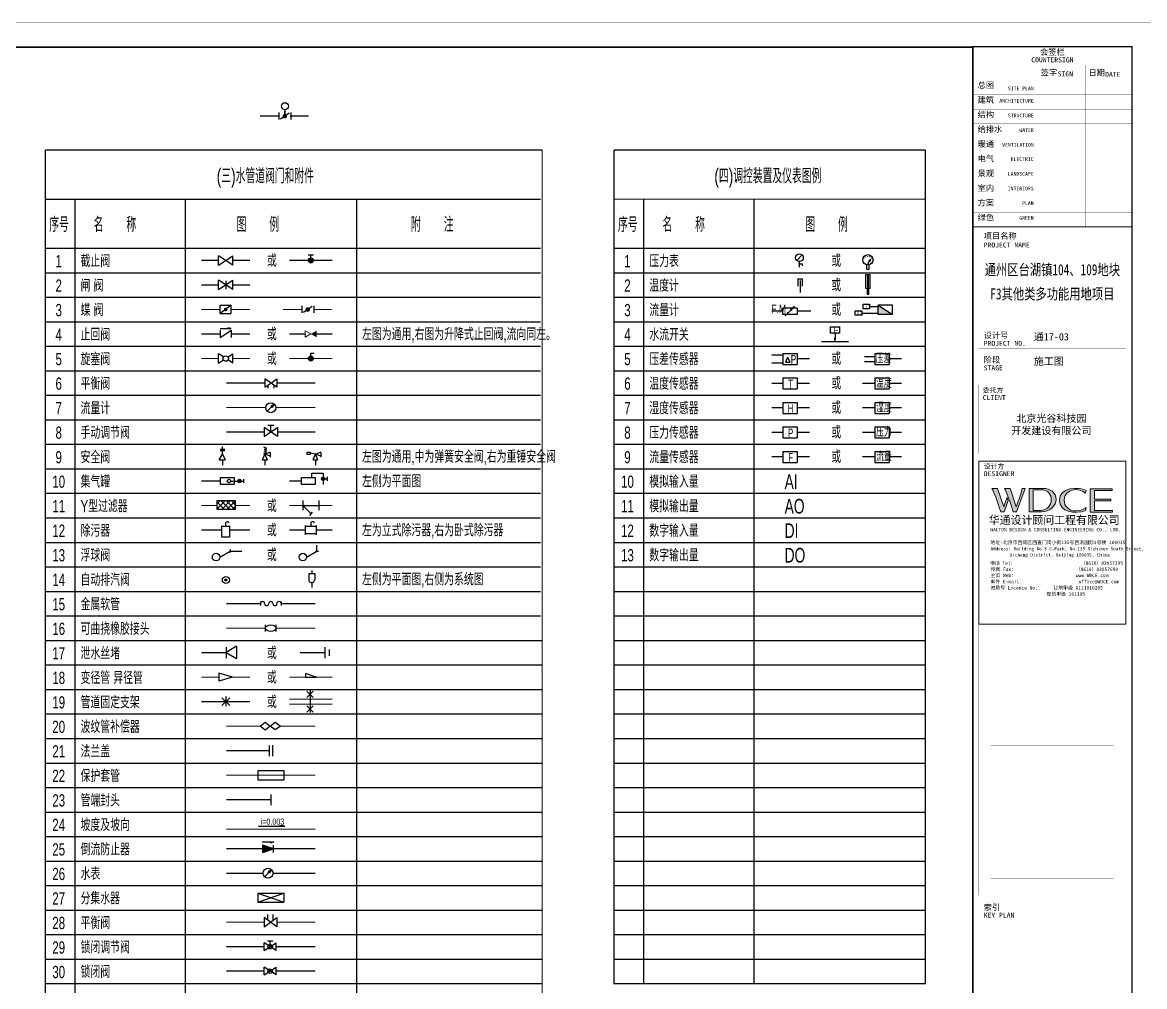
# Model space of a CAD drawing. Extents: x -253824 to 107923, y -224968 to 180578.
# Drawn here: x -125953 to -80180, y 141253 to 180578 of the extents above; entities that cross this region are included whole.
import ezdxf
from ezdxf.enums import TextEntityAlignment as Align

# ---------------------------------------------------------------- set-up
doc = ezdxf.new("R2010")
doc.units = 0
doc.header["$LTSCALE"] = 1000
doc.header["$MEASUREMENT"] = 0
doc.linetypes.add('虚线A', pattern=[1, 0.85, -0.15])
doc.layers.get('0').update_dxf_attribs({"linetype": 'CONTINUOUS'})
doc.layers.get('Defpoints').update_dxf_attribs({"linetype": 'CONTINUOUS'})
for name, color, linetype, lineweight in [('6', 7, 'CONTINUOUS', 15), ('HDWG', 7, 'CONTINUOUS', 15), ('HZ', 7, 'CONTINUOUS', 18)]:
    doc.layers.add(name, color=color, linetype=linetype, lineweight=lineweight)
for name, color, linetype in [('AC_SB', 4, 'CONTINUOUS'), ('ACS_COM', 7, 'CONTINUOUS'), ('ACS_COM_BZ', 3, 'CONTINUOUS'), ('ACS_KT_FM', 3, 'CONTINUOUS'), ('ACS_KT_FM_E', 3, 'CONTINUOUS'), ('ACS_阀门', 2, 'CONTINUOUS'), ('HEAT', 3, 'CONTINUOUS'), ('阀门', 2, 'CONTINUOUS')]:
    doc.layers.add(name, color=color, linetype=linetype)
doc.styles.get("Standard").update_dxf_attribs({"font": 'ros.shx', "width": 0.75, "bigfont": 'jd.shx'})
doc.styles.add('图签信息$0$hwxh', font='STXIHEI.TTF')
doc.styles.add('图签信息$0$华文细黑', font='STXIHEI.TTF', dxfattribs={"height": 10})

# ---------------------------------------------------------------- blocks, each defined once
blk = doc.blocks.new('图框-A1')
for points, const_width in [([(0, 0), (841, 0), (841, 594), (0, 594)], 0.05), ([(766, 584), (25, 584), (25, 10), (766, 10)], 0.5)]:
    blk.add_lwpolyline(points, close=True, dxfattribs=dict(const_width=const_width))
at = {"const_width": 0.05}
blk.add_lwpolyline([(420.5, 594), (420.5, 592)], dxfattribs=at)
blk = doc.blocks.new('图签信息$0$WDCE Copyright200X')
at = {"const_width": 0.016}
blk.add_lwpolyline([(-10.6, 1.26, 1), (-11.4, 1.26, 1)], format="xyb", close=True, dxfattribs=at)
at = {"style": '图签信息$0$华文细黑'}
for s, p in [('WDCE ', (-11.46, 0.5)), ('     Copyright ', (-3.51, 0.5))]:
    blk.add_text(s, height=1, dxfattribs=at).set_placement(p, align=Align.BOTTOM_RIGHT)
blk.add_text('c', height=0.6, dxfattribs=at).set_placement((-11.04, 1.35), align=Align.MIDDLE_CENTER)
blk.add_attdef('200X', text='', height=1, dxfattribs=at).set_placement((-0.45, 0.5), align=Align.BOTTOM_RIGHT)
blk = doc.blocks.new('图签信息$0$logo2')
h = blk.add_hatch(color=7)
h.paths.add_polyline_path([(19.02, -7.36), (15.84, -7.36), (15.84, -3.97), (18.97, -3.97), (18.97, -4.24), (16.46, -4.24), (16.46, -5.45), (18.81, -5.45), (18.81, -5.69), (16.47, -5.69), (16.47, -7.12), (19.02, -7.12)])
edge = h.paths.add_edge_path()
edge.add_spline(control_points=[(15.26, -4.21), (15.26, -4.21), (15.13, -4.65), (15.13, -4.65), (15.13, -4.65), (14.62, -4.1), (13.73, -4.1), (13.04, -4.1), (12.07, -4.54), (12.08, -5.62), (12.08, -6.49), (12.77, -7.16), (13.73, -7.17), (14.66, -7.17), (15.23, -6.68), (15.23, -6.68), (15.23, -6.68), (15.16, -7.11), (15.16, -7.11), (13.63, -7.7), (11.42, -7.29), (11.41, -5.64), (11.4, -3.72), (14.16, -3.66), (15.26, -4.21)], knot_values=[0, 0, 0, 0, 1, 1, 1, 2, 2, 2, 3, 3, 3, 4, 4, 4, 5, 5, 5, 6, 6, 6, 7, 7, 7, 8, 8, 8, 8], degree=3, periodic=0)
edge = h.paths.add_edge_path(flags=16)
edge.add_spline(control_points=[(10.23, -5.57), (10.23, -5.16), (10.12, -4.83), (9.9, -4.58), (9.63, -4.27), (9.23, -4.12), (8.69, -4.12), (8.69, -4.12), (7.64, -4.12), (7.64, -4.12), (7.64, -4.12), (7.64, -7.1), (7.64, -7.1), (7.64, -7.1), (8.66, -7.1), (8.66, -7.1), (9.13, -7.1), (9.52, -6.93), (9.82, -6.6), (10.09, -6.31), (10.23, -5.96), (10.23, -5.57)], knot_values=[0, 0, 0, 0, 1, 1, 1, 2, 2, 2, 3, 3, 3, 4, 4, 4, 5, 5, 5, 6, 6, 6, 7, 7, 7, 7], degree=3, periodic=0)
edge = h.paths.add_edge_path()
edge.add_spline(control_points=[(10.92, -5.51), (10.92, -5.96), (10.72, -6.37), (10.34, -6.72), (9.92, -7.1), (9.41, -7.29), (8.82, -7.29), (8.82, -7.29), (7.03, -7.29), (7.03, -7.29), (7.03, -7.29), (7.03, -3.92), (7.03, -3.92), (7.03, -3.92), (9.1, -3.92), (9.1, -3.92), (9.59, -3.92), (10.01, -4.06), (10.36, -4.34), (10.73, -4.64), (10.92, -5.03), (10.92, -5.51)], knot_values=[0, 0, 0, 0, 1, 1, 1, 2, 2, 2, 3, 3, 3, 4, 4, 4, 5, 5, 5, 6, 6, 6, 7, 7, 7, 7], degree=3, periodic=0)
at = {"lineweight": 0}
blk.add_lwpolyline([(19.02, -7.36), (15.84, -7.36), (15.84, -3.97), (18.97, -3.97), (18.97, -4.24), (16.46, -4.24), (16.46, -5.45), (18.81, -5.45), (18.81, -5.69), (16.47, -5.69), (16.47, -7.12), (19.02, -7.12), (19.02, -7.36)], dxfattribs=at)
for points, knots in [([(10.92, -5.51), (10.92, -5.96), (10.72, -6.37), (10.34, -6.72), (9.92, -7.1), (9.41, -7.29), (8.82, -7.29), (8.82, -7.29), (7.03, -7.29), (7.03, -7.29), (7.03, -7.29), (7.03, -3.92), (7.03, -3.92), (7.03, -3.92), (9.1, -3.92), (9.1, -3.92), (9.59, -3.92), (10.01, -4.06), (10.36, -4.34), (10.73, -4.64), (10.92, -5.03), (10.92, -5.51)], [0, 0, 0, 0, 1, 1, 1, 2, 2, 2, 3, 3, 3, 4, 4, 4, 5, 5, 5, 6, 6, 6, 7, 7, 7, 7]), ([(10.23, -5.57), (10.23, -5.16), (10.12, -4.83), (9.9, -4.58), (9.63, -4.27), (9.23, -4.12), (8.69, -4.12), (8.69, -4.12), (7.64, -4.12), (7.64, -4.12), (7.64, -4.12), (7.64, -7.1), (7.64, -7.1), (7.64, -7.1), (8.66, -7.1), (8.66, -7.1), (9.13, -7.1), (9.52, -6.93), (9.82, -6.6), (10.09, -6.31), (10.23, -5.96), (10.23, -5.57)], [0, 0, 0, 0, 1, 1, 1, 2, 2, 2, 3, 3, 3, 4, 4, 4, 5, 5, 5, 6, 6, 6, 7, 7, 7, 7]), ([(15.26, -4.21), (15.26, -4.21), (15.13, -4.65), (15.13, -4.65), (15.13, -4.65), (14.62, -4.1), (13.73, -4.1), (13.04, -4.1), (12.07, -4.54), (12.08, -5.62), (12.08, -6.49), (12.77, -7.16), (13.73, -7.17), (14.66, -7.17), (15.23, -6.68), (15.23, -6.68), (15.23, -6.68), (15.16, -7.11), (15.16, -7.11), (13.63, -7.7), (11.42, -7.29), (11.41, -5.64), (11.4, -3.72), (14.16, -3.66), (15.26, -4.21)], [0, 0, 0, 0, 1, 1, 1, 2, 2, 2, 3, 3, 3, 4, 4, 4, 5, 5, 5, 6, 6, 6, 7, 7, 7, 8, 8, 8, 8])]:
    blk.add_open_spline(points, degree=3, knots=knots, dxfattribs=at)
blk = doc.blocks.new('图签信息$0$logo1')
h = blk.add_hatch(color=8)
edge = h.paths.add_edge_path()
edge.add_spline(control_points=[(3.86, -5.21), (3.63, -5.88), (3.39, -6.56), (3.39, -6.56), (3.39, -6.56), (2.5, -3.91), (2.5, -3.91), (2.5, -3.91), (1.8, -3.91), (1.69, -3.91), (2.02, -4.39), (2.95, -7.27), (2.95, -7.27), (2.95, -7.27), (3.44, -7.27), (3.44, -7.27), (3.44, -7.27), (4.03, -5.66), (4.03, -5.66), (4.03, -5.66), (3.86, -5.21), (3.86, -5.21)], knot_values=[0, 0, 0, 0, 1, 1, 1, 2, 2, 2, 3, 3, 3, 4, 4, 4, 5, 5, 5, 6, 6, 6, 7, 7, 7, 7], degree=3, periodic=0)
h = blk.add_hatch(color=7)
edge = h.paths.add_edge_path()
edge.add_spline(control_points=[(6.04, -3.91), (6.09, -4.1), (5.2, -6.56), (5.2, -6.56), (5.2, -6.56), (4.3, -3.91), (4.3, -3.91), (4.3, -3.91), (3.6, -3.91), (3.49, -3.91), (3.82, -4.39), (4.75, -7.27), (4.75, -7.27), (4.75, -7.27), (5.24, -7.27), (5.24, -7.27), (5.24, -7.27), (6.33, -4.3), (6.33, -4.3), (6.33, -4.3), (6.48, -3.91), (6.48, -3.91), (6.48, -3.91), (6.21, -3.91), (6.04, -3.91)], knot_values=[0, 0, 0, 0, 1, 1, 1, 2, 2, 2, 3, 3, 3, 4, 4, 4, 5, 5, 5, 6, 6, 6, 7, 7, 7, 8, 8, 8, 8], degree=3, periodic=0)
at = {"color": 8, "lineweight": 0}
blk.add_open_spline([(3.86, -5.21), (3.63, -5.88), (3.39, -6.56), (3.39, -6.56), (3.39, -6.56), (2.5, -3.91), (2.5, -3.91), (2.5, -3.91), (1.8, -3.91), (1.69, -3.91), (2.02, -4.39), (2.95, -7.27), (2.95, -7.27), (2.95, -7.27), (3.44, -7.27), (3.44, -7.27), (3.44, -7.27), (4.03, -5.66), (4.03, -5.66), (4.03, -5.66), (3.86, -5.21), (3.86, -5.21)], degree=3, knots=[0, 0, 0, 0, 1, 1, 1, 2, 2, 2, 3, 3, 3, 4, 4, 4, 5, 5, 5, 6, 6, 6, 7, 7, 7, 7], dxfattribs=at)
at = {"lineweight": 0}
blk.add_open_spline([(6.04, -3.91), (6.09, -4.1), (5.2, -6.56), (5.2, -6.56), (5.2, -6.56), (4.3, -3.91), (4.3, -3.91), (4.3, -3.91), (3.6, -3.91), (3.49, -3.91), (3.82, -4.39), (4.75, -7.27), (4.75, -7.27), (4.75, -7.27), (5.24, -7.27), (5.24, -7.27), (5.24, -7.27), (6.33, -4.3), (6.33, -4.3), (6.33, -4.3), (6.48, -3.91), (6.48, -3.91), (6.48, -3.91), (6.21, -3.91), (6.04, -3.91)], degree=3, knots=[0, 0, 0, 0, 1, 1, 1, 2, 2, 2, 3, 3, 3, 4, 4, 4, 5, 5, 5, 6, 6, 6, 7, 7, 7, 8, 8, 8, 8], dxfattribs=at)
blk.add_blockref('图签信息$0$logo2', (0, 0))
blk = doc.blocks.new('图签信息$0$时间-logo')
at = {"layer": 'Defpoints', "lineweight": 0}
blk.add_lwpolyline([(0, -23.46), (-21.17, -23.46), (-21.17, 0), (0, 0), (0, -23.46)], dxfattribs=at)
blk.add_blockref('图签信息$0$logo1', (-20.97, 0))
at = {"style": '图签信息$0$hwxh'}
for s, height, p in [('华通设计顾问工程有限公司 ', 1.15, (-19.73, -9.05)), ('WALTON DESIGN & CONSULTING ENGINEERING CO., LTD.', 0.5, (-19.5, -10.1)), ('Address: Building No.3 C-Park, No.135 Xizhimen South Street, ', 0.47, (-19.48, -12.83)), ('地址:北京市西城区西直门南小街135号西派国际3号楼 100035', 0.5, (-19.48, -11.94)), ('电话 Tel：                        （8610）83957395 ', 0.5, (-19.56, -14.91)), ('Xicheng District, Beijing 100035, China ', 0.47, (-16.69, -13.72)), ('传真 Fax：                      （8610）83957590 ', 0.5, (-19.48, -15.8)), ('主页 Web：                      www.WDCE.com ', 0.5, (-19.48, -16.69)), ('邮件 E-mail：                    office@WDCE.com ', 0.5, (-19.48, -17.58)), ('资质号 Licence No.：    建筑甲级 A111010265 ', 0.5, (-19.48, -18.47)), ('   规划甲级 101195', 0.5, (-12.6, -19.36))]:
    blk.add_text(s, height=height, dxfattribs=at).set_placement(p)
blk = doc.blocks.new('图签信息')
at = {"const_width": 0.5}
for points in [[(-65, 574), (-65, 500.5), (0, 500.5), (0, 574)], [(-65, 0), (0, 0), (0, 500.5), (-65, 500.5)]]:
    blk.add_lwpolyline(points, close=True, dxfattribs=at)
at = {"const_width": 0.05}
for points in [[(-65, 566.5), (0, 566.5)], [(-39.14, 566.5), (-39.14, 500.5)], [(-19.1, 566.5), (-19.1, 500.5)], [(-65, 560.5), (0, 560.5)], [(-65, 554.5), (0, 554.5)], [(-65, 548.5), (0, 548.5)], [(-65, 542.5), (0, 542.5)], [(-65, 536.5), (0, 536.5)], [(-65, 530.5), (0, 530.5)], [(-65, 524.5), (0, 524.5)], [(-65, 518.5), (0, 518.5)], [(-65, 512.5), (0, 512.5)], [(-65, 512.5), (0, 512.5)], [(-65, 506.5), (0, 506.5)], [(-65, 500.5), (0, 500.5)], [(-62.5, 450.87), (-2.5, 450.87)], [(-62.5, 440.87), (-2.5, 440.87)], [(-2.5, 407.85), (-2.5, 436.12), (-62.5, 436.12), (-62.5, 407.85)], [(-62.5, 407.85), (-2.5, 407.85)], [(-62.5, 404.92), (-62.5, 227.83)], [(-62.5, 404.92), (-2.5, 404.92)], [(-62.5, 227.83), (-2.5, 227.83), (-2.5, 404.92)], [(-57.5, 338.36), (-7.5, 338.36)], [(-57.5, 288.83), (-7.5, 288.83)], [(-57.5, 234.85), (-7.5, 234.85)], [(-62.5, 227.83), (-2.5, 227.83)], [(-62.5, 217.74), (-2.5, 217.74)], [(-62.5, 103.26), (-2.5, 103.26), (-2.5, 163.26), (-62.5, 163.26), (-62.5, 103.26)], [(-37.5, 163.26), (-37.5, 103.26)], [(-20, 163.26), (-20, 103.26)], [(-62.5, 155.76), (-2.5, 155.76)], [(-62.5, 148.26), (-2.5, 148.26)], [(-62.5, 140.76), (-2.5, 140.76)], [(-62.5, 133.26), (-2.5, 133.26)], [(-62.5, 125.76), (-2.5, 125.76)], [(-62.5, 118.26), (-2.5, 118.26)], [(-62.5, 110.76), (-2.5, 110.76)], [(-62.5, 98.5), (-2.5, 98.5), (-2.5, 10), (-62.5, 10), (-62.5, 98.5)], [(-62.5, 83.5), (-2.5, 83.5)], [(-62.5, 76), (-2.5, 76)], [(-62.5, 40), (-2.5, 40)], [(-37.5, 40), (-37.5, 26)], [(-62.5, 26), (-2.5, 26)], [(-62.5, 18), (-2.5, 18)]]:
    blk.add_lwpolyline(points, dxfattribs=at)
at = {"ltscale": 0.001, "xscale": 2.834689937531525, "yscale": 2.834689937531525, "zscale": 2.834689937531525}
blk.add_blockref('图签信息$0$时间-logo', (-2.5, 404.92), dxfattribs=at)
blk.add_blockref('图签信息$0$WDCE Copyright200X', (-2.5, 0)).add_auto_attribs({'200X': '2007'})
at = {"style": '图签信息$0$华文细黑'}
for s, height, p in [('会签栏', 2.4, (-32.5, 573)), ('COUNTERSIGN', 2, (-32.5, 569.6))]:
    blk.add_text(s, height=height, dxfattribs=at).set_placement(p, align=Align.TOP_CENTER)
for s, height, p in [('签字', 2.4, (-37.22, 564.63)), ('SIGN', 2, (-30.32, 563.88)), ('日期', 2.4, (-17.79, 564.58)), ('DATE', 2, (-10.96, 563.7)), ('总图', 2.4, (-63, 559.5)), ('建筑', 2.4, (-63, 553.5)), ('结构', 2.4, (-63, 547.5)), ('给排水', 2.4, (-63, 541.5)), ('暖通', 2.4, (-63, 535.5)), ('电气', 2.4, (-63, 529.5)), ('景观', 2.4, (-63, 523.5)), ('室内', 2.4, (-63, 517.5)), ('方案', 2.4, (-63, 511.5)), ('绿色', 2.4, (-63, 505.5)), ('项目名称', 2.4, (-60.5, 498)), ('PROJECT NAME', 2, (-60.5, 494.08)), ('设计号', 2.4, (-60.54, 457.48)), ('PROJECT NO.', 2, (-60.5, 453.97)), ('阶段', 2.4, (-60.5, 447.47)), ('STAGE', 2, (-60.5, 443.97)), ('委托方', 2, (-60.9, 434.86)), ('CLIENT', 2, (-60.9, 431.86)), ('设计方', 2, (-60.5, 403.83)), ('DESIGNER', 2, (-60.5, 400.83)), ('索引', 2.4, (-60.5, 224.14)), ('KEY PLAN', 2, (-60.5, 220.74)), ('姓名', 2.4, (-35.5, 162.47)), ('签字', 2.4, (-15.81, 162.57)), ('NAME', 2, (-35.5, 158.96)), ('SIGN', 2, (-15.5, 159.2)), ('审定', 2.4, (-60.73, 154.81)), ('APPROVED BY', 2, (-60.5, 151.44)), ('审核', 2.4, (-60.95, 147.29)), ('VERIFIED BY', 2, (-60.5, 143.91)), ('设计主持人', 2.4, (-60.68, 139.76)), ('DESIGN CHIEF', 2, (-60.5, 136.19)), ('专业负责人', 2.4, (-60.67, 132.26)), ('DISCIPLINE CHIEF', 2, (-60.5, 128.98)), ('校对', 2.4, (-60.5, 124.76)), ('CHECKED BY', 2, (-60.5, 121.37)), ('设计人', 2.4, (-60.5, 117.26)), ('制图人', 2.4, (-60.61, 109.76)), ('DESIGN BY', 2, (-60.5, 113.83)), ('DRAWN BY', 2, (-60.5, 106.5)), ('专业', 2.4, (-61.23, 97.93)), ('SPECIALTY', 2, (-61.23, 94.38)), ('子项', 2.4, (-60.88, 82.92)), ('SUB ITEM', 2, (-60.88, 79.5)), ('图名', 2.4, (-60.91, 75.41)), ('DRAWING TITLES', 2, (-60.91, 72)), ('比例', 2.4, (-61.56, 39.42)), ('图纸编号', 2.4, (-36.1, 39.32)), ('SCALE', 2, (-61.19, 36)), ('SHEET NO.', 2, (-36.1, 36)), ('版本号', 2.4, (-61, 25.03)), ('EDITION', 2, (-61.06, 21.61)), ('日期', 2.4, (-61, 16.68)), ('DATE', 2, (-60.5, 13.26))]:
    blk.add_text(s, height=height, dxfattribs=at).set_placement(p, align=Align.TOP_LEFT)
for s, p in [('SITE PLAN', (-40.06, 557.7)), ('ARCHITECTURE', (-40.06, 552.7)), ('STRUCTURE', (-40.06, 546.7)), ('WATER', (-40.06, 540.7)), ('VENTILATION', (-40.06, 534.7)), ('ELECTRIC', (-40.14, 528.89)), ('LANDSCAPE', (-40.14, 522.89)), ('INTERIORS', (-40.14, 516.89)), ('PLAN', (-40.14, 510.89)), ('GREEN', (-40.14, 504.89))]:
    blk.add_text(s, height=1.5, dxfattribs=at).set_placement(p, align=Align.TOP_RIGHT)
at = {"color": 4, "style": '图签信息$0$华文细黑', "width": 0.75}
for s, p in [('通州区台湖镇104、109地块', (-32.5, 480.78)), ('F3其他类多功能用地项目', (-32.5, 470.91))]:
    blk.add_text(s, height=4.5, dxfattribs=at).set_placement(p, align=Align.CENTER)
at = {"color": 4, "style": '图签信息$0$华文细黑'}
for s, p in [('A', (-32.53, 19.4)), ('2019.03', (-32.53, 11.84))]:
    blk.add_text(s, height=3, dxfattribs=at).set_placement(p, align=Align.CENTER)
at = {"style": '图签信息$0$华文细黑', "oblique": 20}
for s, p in [('尺寸以标注为准不得量取，所有尺寸需在现场校核准确', (-32.5, 4)), ('除特别注明外，所有尺寸是以毫米制', (-32.5, 6.5))]:
    blk.add_text(s, height=1.5, dxfattribs=at).set_placement(p, align=Align.MIDDLE_CENTER)
at = {"color": 4, "ltscale": 0.001, "char_height": 3, "width": 58.4895, "style": '图签信息$0$华文细黑'}
for s, insert, attachment_point in [('通17-03', (-40.06, 455.51), 4), ('施工图', (-40.06, 445.51), 4), ('北京光谷科技园\\P开发建设有限公司', (-32.9, 419.71), 5)]:
    blk.add_mtext(s, dxfattribs=dict(at, insert=insert, attachment_point=attachment_point))
blk = doc.blocks.new('图签-A1')
at = {"color": 2}
blk.add_blockref('图签信息', (0, 0), dxfattribs=at)
blk = doc.blocks.new('*X72')
at = {"color": 0}
for p, q in [((169500, 176894), (169838, 177232)), ((169500, 177106), (169626, 177232)), ((169800, 176869), (169500, 177168)), ((170012, 176869), (169649, 177232)), ((169687, 176869), (170050, 177232)), ((170224, 176869), (169861, 177232)), ((169899, 176869), (170238, 177208)), ((170238, 177067), (170073, 177232)), ((169588, 176869), (169500, 176956)), ((170111, 176869), (170238, 176996))]:
    blk.add_line(p, q, dxfattribs=at)
blk = doc.blocks.new('sddf')
for p, q in [((1.5, 1.13), (-1.5, -1.12)), ((-1.5, 1.13), (1.5, 1.13)), ((-1.5, -1.12), (-1.5, 1.13)), ((1.5, -1.12), (1.5, 1.13)), ((-1.5, -1.12), (1.5, -1.12))]:
    blk.add_line(p, q)
at = {"const_width": 0.48}
blk.add_lwpolyline([(-0.22, 0, 1.000262), (0.25, 0, 0.999738), (-0.25, 0, -0.999738)], format="xyb", dxfattribs=at)
blk = doc.blocks.new('BL_4014')
at = {"layer": '6'}
blk.add_line((0, -100), (-200, 0), dxfattribs=at)
blk.add_solid([(-400, -100), (-400, 100), (-200, 0)], dxfattribs=at)
at = {"layer": 'HDWG'}
for p, q in [((-200, 0), (0, 100)), ((0, 100), (0, -100))]:
    blk.add_line(p, q, dxfattribs=at)
blk = doc.blocks.new('YY')
at = {"linetype": 'Continuous'}
blk.add_circle((0, 0), 2, dxfattribs=at)
blk = doc.blocks.new('rxjt1')
for p, q in [((-1.5, -0.9375, 30), (-1.5, 0.9375, 30)), ((1.5, -0.9375, 30), (1.5, 0.9375, 30))]:
    blk.add_line(p, q)
at = {"linetype": 'Continuous', "xscale": 0.75, "yscale": 0.46875, "zscale": 0.75}
blk.add_blockref('YY', (0, 0, 30), dxfattribs=at)
blk = doc.blocks.new('自动排气阀1')
for radius in [143, 40.1, 34.1, 28.1, 22.1, 16.1, 10.1, 4.11]:
    blk.add_circle((0, 0), radius)
blk = doc.blocks.new('ACSSgFj215')
at = {"xscale": 0.00999999999476131, "yscale": 0.00999999999476131, "zscale": 0.00999999999476131}
blk.add_blockref('自动排气阀1', (0, 0), dxfattribs=at)
blk = doc.blocks.new('H-BEJ')
for p, q in [((-1.03, 0), (-0.02, 0.79)), ((-0.02, 0.79), (1.03, 0)), ((1.03, 0), (-0.02, -0.78)), ((-0.02, -0.78), (-1.03, 0))]:
    blk.add_line(p, q)
blk = doc.blocks.new('倒流防止器')
blk.add_hatch(color=256).paths.add_polyline_path([(0, 0), (283, -100), (283, 100)])
for p, q in [((0, 100), (0, -100)), ((283, 100), (0, 0)), ((0, 0), (283, -100)), ((283, 100), (283, -100)), ((-16, -186), (89, -156)), ((304, -186), (-16, -186))]:
    blk.add_line(p, q)
blk = doc.blocks.new('ACSSgFj240')
at = {"xscale": 0.00999999999476131, "yscale": 0.00999999999476131, "zscale": 0.00999999999476131}
blk.add_blockref('倒流防止器', (0, 0), dxfattribs=at)
blk = doc.blocks.new('ACSSgFj235')
for p, q in [((-1.2, -1.2), (1.2, 1.2)), ((1.2, 1.2), (0.01, 0.43)), ((0.43, 0.01), (0.01, 0.43)), ((1.2, 1.2), (0.43, 0.01))]:
    blk.add_line(p, q)
blk.add_circle((0, 0), 1.7)
blk = doc.blocks.new('压力表')
at = {"layer": 'ACS_阀门', "ltscale": 10}
blk.add_hatch(color=256, dxfattribs=at).paths.add_polyline_path([(-332, 42), (-318, 73), (-412, 100)])
for p, q in [((-515, 77), (-500, 70)), ((-465, 152), (-454, 139)), ((-412, 100), (-332, 42)), ((-412, 100), (-318, 73)), ((-332, 42), (-318, 73)), ((-193, -7), (-325, 57)), ((-530, -12), (-514, -12)), ((-508, -99), (-493, -92))]:
    blk.add_line(p, q, dxfattribs=at)
at = {"layer": 'ACS_阀门'}
blk.add_line((-453, -169), (-441, -157), dxfattribs=at)
at = {"layer": 'ACS_阀门', "ltscale": 10}
blk.add_lwpolyline([(-184, -53), (0, -53), (0, 53), (-184, 53)], dxfattribs=at)
blk.add_circle((-386, 0), 209, dxfattribs=at)
blk = doc.blocks.new('温度计')
at = {"layer": '阀门'}
for p, q in [((-91, 784), (-91, 248)), ((93, 784), (-91, 784)), ((-18, 743), (-18, 287)), ((21, 743), (-18, 743)), ((2, 613), (2, 287)), ((21, 287), (21, 743)), ((93, 248), (93, 784)), ((-91, 248), (93, 248)), ((-34, 248), (-34, 0)), ((-34, 0), (34, 0)), ((-18, 287), (21, 287)), ((34, 0), (34, 248))]:
    blk.add_line(p, q, dxfattribs=at)
blk = doc.blocks.new('H-PICPNT-103')
for p, q in [((-1.48, 0.87), (-1.48, -0.84)), ((1.07, 0.73), (-1.07, -0.7)), ((0, 1.6), (0, 0.02)), ((0, 0.02), (0, 1.29)), ((1.48, 0.87), (1.48, -0.84))]:
    blk.add_line(p, q)
at = {"const_width": 0.566}
blk.add_lwpolyline([(-0.28, 0, 1), (0.28, 0, 1)], format="xyb", close=True, dxfattribs=at)
blk.add_circle((0.03, 2.45), 0.855)
blk = doc.blocks.new('HDDF')
for p, q in [((-2.47, 1.45), (-2.47, -1.4)), ((1.78, 1.22), (-1.78, -1.17)), ((2.47, 1.45), (2.47, -1.4))]:
    blk.add_line(p, q)
at = {"const_width": 0.944}
blk.add_lwpolyline([(-0.47, 0, 1), (0.47, 0, 1)], format="xyb", close=True, dxfattribs=at)

msp = doc.modelspace()

# ---------------------------------------------------------------- hatches: boundary and pattern name
for color, points in [(256, [(-114085, 170871, 1), (-114293, 170871, 1)]), (256, [(-91052, 169040), (-90463, 168672), (-91052, 168672)]), (1, [(-114085, 166871, 1), (-114293, 166871, 1)]), (256, [(-117097, 161800, 1), (-117097, 161945, 1)]), (256, [(-113683, 161889, 1), (-113683, 162035, 1)])]:
    msp.add_hatch(color=color).paths.add_polyline_path(points)
at = {"layer": 'ACS_COM'}
for points in [[(-94459, 168987), (-94621, 168851), (-94595, 168826)], [(-117434, 168090), (-117574, 168118), (-117574, 168090)], [(-92782, 167717), (-92821, 167717), (-92801, 167544)], [(-115471, 147823), (-115471, 147795), (-115252, 147795)]]:
    msp.add_hatch(color=256, dxfattribs=at).paths.add_polyline_path(points)

# ---------------------------------------------------------------- linework, layer by layer
for p, q in [((-117953, 170681), (-117953, 171061)), ((-117368, 170681), (-117953, 171061)), ((-117953, 170681), (-117368, 171061)), ((-117368, 170681), (-117368, 171061)), ((-114301, 171095), (-114077, 171095)), ((-114189, 170946), (-114189, 171095)), ((-94369, 170870), (-94147, 171093)), ((-94258, 170596), (-94258, 170824)), ((-94217, 170738), (-94152, 170738)), ((-94152, 170738), (-94152, 170649)), ((-117954, 169682), (-117954, 170063)), ((-117954, 169682), (-117368, 170063)), ((-117368, 169682), (-117954, 170063)), ((-117660, 170037), (-117660, 169700)), ((-117368, 169682), (-117368, 170063)), ((-94322, 170127), (-94322, 169820)), ((-94322, 170127), (-94142, 170127)), ((-94232, 170051), (-94232, 169564)), ((-94142, 170127), (-94142, 169820)), ((-94931, 168670), (-94931, 168924)), ((-94535, 168924), (-94931, 168924)), ((-94459, 168987), (-94621, 168851)), ((-94595, 168826), (-94459, 168987)), ((-94341, 168924), (-94513, 168924)), ((-94341, 168670), (-94341, 168924)), ((-91664, 169081), (-91394, 169081)), ((-91664, 168899), (-91664, 169081)), ((-91394, 169081), (-91394, 168899)), ((-91394, 168990), (-91052, 168990)), ((-91052, 168672), (-91052, 169040)), ((-91052, 169040), (-90463, 168672)), ((-90463, 169040), (-91052, 169040)), ((-90463, 168672), (-90463, 169040)), ((-94931, 168796), (-95387, 168796)), ((-94341, 168670), (-94931, 168670)), ((-94839, 168608), (-94608, 168839)), ((-94621, 168851), (-94595, 168826)), ((-93799, 168796), (-94341, 168796)), ((-91991, 168632), (-91991, 168818)), ((-91991, 168818), (-91708, 168818)), ((-91708, 168632), (-91991, 168632)), ((-91708, 168818), (-91708, 168632)), ((-91708, 168725), (-91052, 168725)), ((-91394, 168899), (-91664, 168899)), ((-90463, 168672), (-91052, 168672)), ((-117887, 168090), (-117434, 168090)), ((-117886, 168021), (-117886, 167721)), ((-117660, 167871), (-117435, 168021)), ((-117434, 168090), (-117574, 168118)), ((-117435, 168021), (-117435, 167721)), ((-92990, 167910), (-92990, 168156)), ((-92990, 168156), (-92626, 168156)), ((-92626, 168156), (-92626, 167910)), ((-117886, 167721), (-117660, 167871)), ((-117660, 167871), (-117660, 167873)), ((-92260, 167544), (-93361, 167544)), ((-92626, 167910), (-92990, 167910)), ((-92801, 167544), (-92821, 167717)), ((-92801, 167910), (-92801, 167717)), ((-92801, 167544), (-92782, 167717)), ((-94938, 167081), (-94348, 167081)), ((-94938, 167081), (-94938, 166631)), ((-94348, 167081), (-94348, 166631)), ((-91184, 167081), (-91184, 166631)), ((-91184, 167081), (-90593, 167081)), ((-90593, 167081), (-90593, 166631)), ((-117953, 166682), (-117953, 167063)), ((-117753, 166932), (-117953, 167063)), ((-117953, 166682), (-117756, 166810)), ((-117568, 166932), (-117367, 167063)), ((-117367, 166682), (-117565, 166810)), ((-117367, 166682), (-117367, 167063)), ((-95387, 167021), (-94938, 167021)), ((-95387, 166690), (-94938, 166690)), ((-94938, 166631), (-94348, 166631)), ((-94740, 166923), (-94830, 166720)), ((-94830, 166720), (-94650, 166720)), ((-94740, 166923), (-94650, 166720)), ((-93846, 166856), (-94348, 166856)), ((-91603, 166750), (-91184, 166750)), ((-91602, 166955), (-91184, 166955)), ((-91184, 166631), (-90593, 166631)), ((-90091, 166856), (-90593, 166856)), ((-115574, 165706), (-116070, 166036)), ((-116070, 166036), (-116070, 165706)), ((-116070, 165706), (-115822, 165871)), ((-115949, 165786), (-115949, 165665)), ((-115822, 165871), (-115574, 166036)), ((-115822, 165871), (-115822, 165873)), ((-115695, 165786), (-115695, 165665)), ((-115574, 166036), (-115574, 165706)), ((-94938, 165856), (-95387, 165856)), ((-94938, 166081), (-94348, 166081)), ((-94938, 166081), (-94938, 165631)), ((-94348, 166081), (-94348, 165631)), ((-93846, 165856), (-94348, 165856)), ((-91184, 165856), (-91686, 165856)), ((-91184, 166081), (-91184, 165631)), ((-91184, 166081), (-90593, 166081)), ((-90593, 166081), (-90593, 165631)), ((-90091, 165856), (-90593, 165856)), ((-94938, 165631), (-94348, 165631)), ((-91184, 165631), (-90593, 165631)), ((-94938, 164856), (-95387, 164856)), ((-94938, 165081), (-94348, 165081)), ((-94938, 165081), (-94938, 164631)), ((-94348, 165081), (-94348, 164631)), ((-93846, 164856), (-94348, 164856)), ((-91184, 164856), (-91686, 164856)), ((-91184, 165081), (-90593, 165081)), ((-91184, 165081), (-91184, 164631)), ((-90593, 165081), (-90593, 164631)), ((-90091, 164856), (-90593, 164856)), ((-94938, 164631), (-94348, 164631)), ((-91184, 164631), (-90593, 164631)), ((-115555, 163694), (-116089, 164051)), ((-116089, 164051), (-116089, 163694)), ((-116089, 163694), (-115822, 163873)), ((-115950, 164150), (-115695, 164150)), ((-115822, 163873), (-115822, 164150)), ((-115822, 163873), (-115555, 164051)), ((-115555, 164051), (-115555, 163694)), ((-94938, 164081), (-94348, 164081)), ((-94938, 164081), (-94938, 163631)), ((-94348, 164081), (-94348, 163631)), ((-91184, 164081), (-91184, 163631)), ((-91184, 164081), (-90593, 164081)), ((-90593, 164081), (-90593, 163631)), ((-94938, 163856), (-95387, 163856)), ((-94938, 163631), (-94348, 163631)), ((-93846, 163856), (-94348, 163856)), ((-91184, 163856), (-91686, 163856)), ((-91184, 163631), (-90593, 163631)), ((-90091, 163856), (-90593, 163856)), ((-117922, 162741), (-117795, 162975)), ((-117888, 163173), (-117703, 163173)), ((-117888, 163121), (-117703, 163121)), ((-117795, 162975), (-117795, 163279)), ((-117795, 162975), (-117681, 162741)), ((-116155, 162741), (-116065, 162971)), ((-116065, 162971), (-115834, 163061)), ((-115834, 162881), (-116065, 162971)), ((-116065, 162971), (-115975, 162741)), ((-115834, 162842), (-115834, 163022)), ((-114001, 162971), (-114215, 163016)), ((-114092, 162741), (-114001, 162971)), ((-114001, 162971), (-113771, 163061)), ((-113771, 162881), (-114001, 162971)), ((-114001, 162971), (-113912, 162741)), ((-113771, 162842), (-113771, 163022)), ((-94938, 163081), (-94348, 163081)), ((-94938, 163081), (-94938, 162631)), ((-94348, 163081), (-94348, 162631)), ((-91184, 163081), (-90593, 163081)), ((-91184, 163081), (-91184, 162631)), ((-90593, 163081), (-90593, 162631)), ((-117922, 162741), (-117681, 162741)), ((-117799, 162737), (-117799, 162517)), ((-116155, 162741), (-115975, 162741)), ((-116069, 162737), (-116069, 162517)), ((-114092, 162741), (-113912, 162741)), ((-114005, 162737), (-114005, 162517)), ((-94938, 162856), (-95387, 162856)), ((-94938, 162631), (-94348, 162631)), ((-93846, 162856), (-94348, 162856)), ((-91184, 162856), (-91686, 162856)), ((-91184, 162631), (-90593, 162631)), ((-90091, 162856), (-90593, 162856)), ((-114148, 162019), (-114148, 162197)), ((-114148, 162197), (-113683, 162197)), ((-113683, 162197), (-113683, 161726)), ((-113526, 162040), (-113526, 161884)), ((-117871, 162019), (-117319, 162019)), ((-117871, 161726), (-117871, 162019)), ((-117319, 161726), (-117871, 161726)), ((-117458, 161873), (-117097, 161873)), ((-117319, 162019), (-117319, 161726)), ((-117045, 161873), (-116940, 161873)), ((-116940, 161951), (-116940, 161794)), ((-114570, 161726), (-114570, 162019)), ((-114570, 162019), (-114018, 162019)), ((-114018, 161726), (-114570, 161726)), ((-114018, 162019), (-114018, 161726)), ((-113631, 161962), (-113526, 161962)), ((-118009, 161073), (-117272, 161073)), ((-118009, 160710), (-118009, 161073)), ((-117272, 160710), (-118009, 160710)), ((-117272, 161073), (-117272, 160710)), ((-114515, 161076), (-114515, 160685)), ((-114515, 160875), (-114179, 160539)), ((-114515, 160873), (-113863, 160873)), ((-113866, 161076), (-113866, 160685)), ((-114228, 160473), (-114116, 160596)), ((-117849, 160026), (-117480, 160026)), ((-117819, 159584), (-117819, 160026)), ((-117667, 160126), (-117667, 160026)), ((-117502, 160026), (-117502, 159584)), ((-114410, 159685), (-114410, 160061)), ((-114410, 160032), (-113969, 160032)), ((-114189, 160132), (-114189, 160032)), ((-113969, 160061), (-113969, 159685)), ((-117502, 159584), (-117819, 159584)), ((-113969, 159715), (-114410, 159715)), ((-117901, 158773), (-117477, 159018)), ((-117477, 159076), (-117477, 158952)), ((-117477, 159018), (-117007, 159018)), ((-114362, 158773), (-113938, 159018)), ((-113996, 159018), (-113872, 159018)), ((-113938, 159018), (-113938, 159260)), ((-114272, 158100), (-114272, 157846)), ((-114272, 158100), (-114032, 158100)), ((-114152, 158218), (-114152, 158100)), ((-114032, 158100), (-114032, 157846)), ((-114152, 157728), (-114152, 157525)), ((-116239, 156958), (-116239, 156789)), ((-115405, 156958), (-115405, 156789)), ((-117216, 155136), (-117642, 154873)), ((-117642, 155099), (-117642, 154654)), ((-117642, 154877), (-117216, 154635)), ((-117216, 155136), (-117216, 154635)), ((-113619, 155099), (-113619, 154654)), ((-113435, 154998), (-113435, 154741)), ((-117939, 154039), (-117939, 153707)), ((-117382, 153873), (-117939, 154039)), ((-117382, 153873), (-117939, 153707)), ((-114402, 154023), (-114402, 153873)), ((-113976, 153873), (-114402, 154023)), ((-114402, 153873), (-113976, 153873)), ((-114218, 153352), (-114218, 152433)), ((-117822, 153034), (-117499, 152711)), ((-117499, 153034), (-117822, 152711)), ((-117661, 153084), (-117661, 152686)), ((-114350, 153302), (-114090, 153043)), ((-114090, 153302), (-114350, 153043)), ((-114350, 152702), (-114090, 152443)), ((-114090, 152702), (-114350, 152443)), ((-115890, 151090), (-115890, 150656)), ((-115755, 151098), (-115755, 150656)), ((-116350, 150059), (-116350, 149686)), ((-116350, 150059), (-115294, 150059)), ((-116350, 149686), (-115294, 149686)), ((-115294, 150059), (-115294, 149686)), ((-115822, 149090), (-115822, 148656)), ((-116329, 147795), (-115252, 147795)), ((-116350, 145064), (-116350, 144691)), ((-116350, 145064), (-115294, 145064)), ((-116350, 144691), (-115294, 145064)), ((-116350, 145064), (-115294, 144691)), ((-116350, 144691), (-115294, 144691)), ((-115294, 145064), (-115294, 144691)), ((-115940, 143960), (-115940, 144189)), ((-115729, 143960), (-115729, 144189)), ((-116089, 144072), (-116089, 143689)), ((-115834, 143881), (-116089, 144072)), ((-116089, 143689), (-115834, 143881)), ((-115834, 143881), (-115579, 144072)), ((-115579, 143689), (-115834, 143881)), ((-115579, 144072), (-115579, 143689))]:
    msp.add_line(p, q)
at = {"color": 1}
for p, q in [((-114189, 167095), (-114058, 167095)), ((-114189, 166946), (-114189, 167095))]:
    msp.add_line(p, q, dxfattribs=at)
at = {"color": 1, "const_width": 50}
for points in [[(-116261, 176758), (-115497, 176758)], [(-115043, 176758), (-114276, 176758)], [(-118653, 170871), (-117953, 170871)], [(-117368, 170871), (-116668, 170871)], [(-115068, 170871), (-113311, 170871)], [(-118653, 169871), (-117954, 169871)], [(-117368, 169871), (-116668, 169871)], [(-118653, 168871), (-117889, 168871)], [(-117435, 168871), (-116668, 168871)], [(-115327, 168871), (-114563, 168871)], [(-114069, 168871), (-113342, 168871)], [(-118653, 167871), (-117886, 167871)], [(-117435, 167871), (-116668, 167871)], [(-115068, 167871), (-114423, 167871)], [(-113955, 167871), (-113311, 167871)], [(-118653, 166871), (-117953, 166871)], [(-117367, 166871), (-116668, 166871)], [(-115068, 166871), (-113311, 166871)], [(-117871, 161873), (-118653, 161873)], [(-114570, 161873), (-115068, 161873)], [(-118653, 160873), (-118009, 160873)], [(-117272, 160873), (-116668, 160873)], [(-115068, 160873), (-114515, 160873)], [(-113866, 160873), (-113311, 160873)], [(-118653, 159873), (-117819, 159873)], [(-117502, 159873), (-116668, 159873)], [(-115068, 159873), (-114410, 159873)], [(-113969, 159873), (-113311, 159873)], [(-118653, 154873), (-117642, 154873)], [(-114630, 154873), (-113619, 154873)], [(-118653, 153873), (-117939, 153873)], [(-117382, 153873), (-116668, 153873)], [(-115068, 153873), (-114402, 153873)], [(-113976, 153873), (-113311, 153873)], [(-118653, 152873), (-116668, 152873)], [(-115068, 152973), (-113311, 152973)]]:
    msp.add_lwpolyline(points, dxfattribs=at)
at = {"const_width": 43.8}
msp.add_lwpolyline([(-94258, 170759, 1), (-94258, 170715, 1)], format="xyb", close=True, dxfattribs=at)
msp.add_lwpolyline([(-94147, 171093, 0, 37.8, 0), (-94258, 170982, 37.8, 37.8, 0)], format="xyseb")
msp.add_lwpolyline([(-114215, 162959), (-114343, 162959), (-114343, 163055), (-114215, 163055)], close=True)
for centre, radius in [((-114189, 170871), 104), ((-94258, 170982), 158), ((-117660, 166869), 112), ((-117528, 161873), 70), ((-117097, 161873), 72.6), ((-113683, 161962), 72.6), ((-118054, 158773), 153), ((-114515, 158773), 153)]:
    msp.add_circle(centre, radius)
at = {"color": 1}
msp.add_circle((-114189, 166871), 104, dxfattribs=at)
for centre, radius, start, end in [((-117591, 160134), 76.5, 13.2512, 186.115), ((-114113, 160140), 76.5, 13.2512, 186.115), ((-114152, 157848), 120, 178.7696, 358.7696), ((-116157, 156873), 83.6, 359.3958, 180.6042), ((-115989, 156873), 83.6, 180.6042, 359.3958), ((-115822, 156873), 83.6, 359.3958, 180.6042), ((-115655, 156873), 83.6, 180.6042, 359.3958), ((-115488, 156873), 83.6, 359.3958, 180.6042)]:
    msp.add_arc(centre, radius, start, end)
msp.add_open_spline([(-116065, 162971), (-116091, 162977), (-116144, 162999), (-115913, 163064), (-116182, 163094), (-115902, 163126), (-116156, 163155), (-115938, 163210), (-116045, 163235), (-116104, 163248)], degree=3, knots=[34.188523, 34.188523, 34.188523, 34.188523, 94.418489, 213.930441, 308.34851, 413.188096, 507.606165, 596.690216, 705.523792, 705.523792, 705.523792, 705.523792])
at = {"layer": 'AC_SB'}
for p, q in [((-115610, 142727), (-116089, 143038)), ((-116089, 142727), (-116089, 143038)), ((-116089, 142727), (-115610, 143038)), ((-115962, 143117), (-115738, 143117)), ((-115850, 142882), (-115850, 143117)), ((-115610, 142727), (-115610, 143038)), ((-115610, 141728), (-116089, 142040)), ((-116089, 141728), (-116089, 142040)), ((-116089, 141728), (-115610, 142040)), ((-115610, 141728), (-115610, 142040))]:
    msp.add_line(p, q, dxfattribs=at)
for centre in [(-115850, 142880), (-115850, 141882)]:
    msp.add_circle(centre, 91.6, dxfattribs=at)
at = {"layer": 'ACS_COM', "color": 7}
for p, q in [((-125022, 173371), (-104822, 173371)), ((-123822, 173371), (-123822, 130384)), ((-119322, 173371), (-119322, 130384)), ((-112322, 173371), (-112322, 130384)), ((-100622, 173371), (-100622, 141371)), ((-96122, 173371), (-96122, 141371)), ((-125022, 171371), (-104822, 171371)), ((-101822, 171371), (-89122, 171371)), ((-125022, 170371), (-104822, 170371)), ((-101822, 170371), (-89122, 170371)), ((-125022, 169371), (-104822, 169371)), ((-101822, 169371), (-89122, 169371)), ((-125022, 168371), (-104822, 168371)), ((-101822, 168371), (-89122, 168371)), ((-125022, 167371), (-104822, 167371)), ((-101822, 167371), (-89122, 167371)), ((-125022, 166371), (-104822, 166371)), ((-101822, 166371), (-89122, 166371)), ((-125022, 165371), (-104822, 165371)), ((-101822, 165371), (-89122, 165371)), ((-125022, 164371), (-104822, 164371)), ((-101822, 164371), (-89122, 164371)), ((-125022, 163371), (-104822, 163371)), ((-101822, 163371), (-89122, 163371)), ((-125022, 162371), (-104822, 162371)), ((-101822, 162371), (-89122, 162371)), ((-125022, 161371), (-104822, 161371)), ((-101822, 161371), (-89122, 161371)), ((-125022, 160371), (-104822, 160371)), ((-101822, 160371), (-89122, 160371)), ((-125022, 159371), (-104822, 159371)), ((-101822, 159371), (-89122, 159371)), ((-125022, 158371), (-104822, 158371)), ((-101822, 158371), (-89122, 158371)), ((-125022, 157371), (-104822, 157371)), ((-101822, 157371), (-89122, 157371)), ((-125022, 156371), (-104822, 156371)), ((-101822, 156371), (-89122, 156371)), ((-125022, 155371), (-104752, 155371)), ((-101822, 155371), (-89122, 155371)), ((-125022, 154371), (-104752, 154371)), ((-101822, 154371), (-89122, 154371)), ((-125022, 153371), (-104752, 153371)), ((-101822, 153371), (-89122, 153371)), ((-125022, 152371), (-104752, 152371)), ((-101822, 152371), (-89122, 152371)), ((-125022, 151371), (-104752, 151371)), ((-101822, 151371), (-89122, 151371)), ((-125022, 150371), (-104752, 150371)), ((-101822, 150371), (-89122, 150371)), ((-125022, 149371), (-104752, 149371)), ((-101822, 149371), (-89122, 149371)), ((-125022, 148371), (-104752, 148371)), ((-101822, 148371), (-89122, 148371)), ((-125022, 147371), (-104752, 147371)), ((-101822, 147371), (-89122, 147371)), ((-125022, 146371), (-104752, 146371)), ((-101822, 146371), (-89122, 146371)), ((-125022, 145371), (-104752, 145371)), ((-101822, 145371), (-89122, 145371)), ((-125022, 144371), (-104752, 144371)), ((-101822, 144371), (-89122, 144371)), ((-125022, 143371), (-104752, 143371)), ((-101822, 143371), (-89122, 143371)), ((-125022, 142371), (-104752, 142371)), ((-101822, 142371), (-89122, 142371)), ((-125022, 141371), (-104752, 141371)), ((-101822, 141371), (-89122, 141371))]:
    msp.add_line(p, q, dxfattribs=at)
at = {"layer": 'ACS_COM'}
for p, q in [((-96122, 171371), (-89122, 171371)), ((-117574, 168118), (-117574, 168090)), ((-92821, 167717), (-92782, 167717))]:
    msp.add_line(p, q, dxfattribs=at)
at = {"layer": 'ACS_COM', "color": 1, "const_width": 50}
for points in [[(-125022, 175371), (-104752, 175371)], [(-125022, 175371), (-125022, 158371)], [(-104752, 175371), (-104752, 158166)], [(-101822, 175371), (-89122, 175371)], [(-101822, 175371), (-101822, 141371), (-89122, 141371), (-89122, 175371)], [(-125022, 173369), (-104822, 173369)], [(-101822, 173371), (-89122, 173371)], [(-117633, 165871), (-116070, 165871)], [(-115574, 165871), (-114011, 165871)], [(-117633, 164873), (-116028, 164873)], [(-115620, 164873), (-114011, 164873)], [(-117633, 163873), (-116089, 163873)], [(-115555, 163873), (-114011, 163873)], [(-125022, 158371), (-125022, 130384)], [(-104752, 158371), (-104752, 130384)], [(-117633, 156873), (-116239, 156873)], [(-115405, 156873), (-114011, 156873)], [(-117633, 155873), (-116038, 155873)], [(-115606, 155873), (-114011, 155873)], [(-117633, 151873), (-116255, 151873)], [(-115434, 151873), (-114011, 151873)], [(-117633, 150873), (-115890, 150873)], [(-117633, 149873), (-114011, 149873)], [(-117633, 148873), (-115822, 148873)], [(-117633, 147671), (-114011, 147671)], [(-117633, 146873), (-116140, 146873)], [(-114011, 146873), (-115716, 146873)], [(-117633, 145874), (-116140, 145874)], [(-114011, 145874), (-115732, 145874)], [(-117633, 143881), (-116089, 143881)], [(-115579, 143881), (-114011, 143881)], [(-117633, 142882), (-116089, 142882)], [(-115610, 142882), (-114011, 142882)], [(-117633, 141884), (-116089, 141884)], [(-115610, 141884), (-114011, 141884)]]:
    msp.add_lwpolyline(points, dxfattribs=at)
at = {"layer": 'ACS_COM', "color": 1, "linetype": '虚线A', "const_width": 50}
msp.add_lwpolyline([(-115068, 152773), (-113311, 152773)], dxfattribs=at)
at = {"layer": 'ACS_COM_BZ'}
msp.add_lwpolyline([(-161291, 179576), (-87191, 179576), (-87191, 122176), (-161291, 122176)], close=True, dxfattribs=at)
at = {"layer": 'HEAT'}
for p, q in [((-115252, 147795), (-115471, 147823)), ((-115471, 147823), (-115471, 147795))]:
    msp.add_line(p, q, dxfattribs=at)

# ---------------------------------------------------------------- block references
for name, p, xscale, yscale, zscale in [('图框-A1', (-163791, 121176), 100, 100, 100), ('图签-A1', (-80691, 122191), 100, 100, 100), ('sddf', (-117662, 168871), 151.2000000000698, 151.2000000000698, 151.2000000000698), ('rxjt1', (-115822, 155873, -4320), 144, 144, 144)]:
    msp.add_blockref(name, p, dxfattribs=dict(xscale=xscale, yscale=yscale, zscale=zscale))
at = {"xscale": 1.17000000004191, "yscale": 1.349999999976717, "zscale": 1.17000000004191, "rotation": 180}
msp.add_blockref('BL_4014', (-114423, 167871), dxfattribs=at)
msp.add_blockref('*X72', (-287510, -16159))
at = {"layer": 'ACS_KT_FM', "xscale": 100, "yscale": 100}
for name, p in [('HDDF', (-114316, 168868)), ('ACSSgFj215', (-117655, 157837))]:
    msp.add_blockref(name, p, dxfattribs=at)
at = {"layer": 'ACS_KT_FM'}
for name, p, xscale, yscale, zscale in [('ACSSgFj235', (-115824, 164865), 120, 120, 1.2), ('H-BEJ', (-116048, 151873), 200, 200, 2), ('H-BEJ', (-115636, 151875), 200, 200, 2), ('ACSSgFj235', (-115936, 145874), 120, 120, 1.2)]:
    msp.add_blockref(name, p, dxfattribs=dict(at, xscale=xscale, yscale=yscale, zscale=zscale))
at = {"layer": 'ACS_KT_FM', "xscale": 150, "yscale": 150, "zscale": 1.5, "rotation": 180}
msp.add_blockref('ACSSgFj240', (-115716, 146873), dxfattribs=at)
at = {"layer": 'ACS_KT_FM_E', "xscale": 166, "yscale": 166}
msp.add_blockref('H-PICPNT-103', (-115251, 176755), dxfattribs=at)
at = {"layer": '阀门', "rotation": 270}
msp.add_blockref('压力表', (-91466, 170513), dxfattribs=at)
at = {"layer": '阀门'}
msp.add_blockref('温度计', (-91466, 169494), dxfattribs=at)

# ---------------------------------------------------------------- texts
at = {"width": 0.7}
for s, height, p in [('(三)水管道阀门和附件', 600, (-116046, 174016)), ('1', 500, (-124474, 170596)), ('2', 500, (-124474, 169596)), ('3', 500, (-124474, 168596)), ('4', 500, (-124474, 167596)), ('5', 500, (-124474, 166596)), ('6', 500, (-124474, 165596)), ('7', 500, (-124474, 164596)), ('8', 500, (-124474, 163596)), ('9', 500, (-124474, 162596)), ('10', 500, (-124474, 161596)), ('11', 500, (-124474, 160596)), ('12', 500, (-124474, 159596)), ('13', 500, (-124474, 158596)), ('14', 500, (-124474, 157596)), ('15', 500, (-124474, 156596)), ('16', 500, (-124474, 155596)), ('17', 500, (-124474, 154596)), ('18', 500, (-124474, 153596)), ('19', 500, (-124474, 152596)), ('20', 500, (-124474, 151596)), ('21', 500, (-124474, 150596)), ('22', 500, (-124474, 149596)), ('23', 500, (-124474, 148596)), ('24', 500, (-124474, 147596)), ('25', 500, (-124474, 146596)), ('26', 500, (-124474, 145596)), ('27', 500, (-124474, 144596)), ('28', 500, (-124474, 143596)), ('29', 500, (-124474, 142596)), ('30', 500, (-124474, 141596))]:
    msp.add_text(s, height=height, dxfattribs=at).set_placement(p, align=Align.CENTER)
for s, height, p in [('序号', 600, (-124859, 172034)), ('名      称', 600, (-123048, 172034)), ('图      例', 600, (-117217, 172034)), ('附      注', 600, (-110103, 172034)), ('截止阀', 500, (-123583, 170596)), ('闸 阀', 500, (-123583, 169596)), ('蝶 阀', 500, (-123583, 168596)), ('止回阀', 500, (-123583, 167596)), ('旋塞阀', 500, (-123583, 166596)), ('平衡阀', 500, (-123583, 165596)), ('流量计', 500, (-123583, 164597)), ('手动调节阀', 500, (-123583, 163597)), ('安全阀', 500, (-123583, 162597)), ('集气罐', 500, (-123583, 161597)), ('Y型过滤器', 500, (-123583, 160597)), ('除污器', 500, (-123583, 159597)), ('浮球阀', 500, (-123583, 158597)), ('自动排汽阀', 500, (-123583, 157597)), ('金属软管', 500, (-123583, 156597)), ('可曲挠橡胶接头', 500, (-123583, 155597)), ('泄水丝堵', 500, (-123583, 154597)), ('变径管 异径管', 500, (-123583, 153597)), ('管道固定支架', 500, (-123583, 152597)), ('波纹管补偿器', 500, (-123583, 151597)), ('法兰盖', 500, (-123583, 150597)), ('保护套管', 500, (-123583, 149597)), ('管端封头', 500, (-123583, 148597)), ('坡度及坡向', 500, (-123583, 147597)), ('倒流防止器', 500, (-123583, 146599)), ('水表', 500, (-123583, 145600)), ('分集水器', 500, (-123583, 144602)), ('平衡阀', 500, (-123583, 143602)), ('锁闭调节阀', 500, (-123583, 142604)), ('锁闭阀', 500, (-123583, 141605))]:
    msp.add_text(s, height=height, dxfattribs=at).set_placement(p)
at = {"char_height": 500, "attachment_point": 1}
for insert in [(-115975, 171112), (-115975, 168112), (-115975, 167112), (-115975, 161113), (-115975, 160113), (-115975, 159113), (-115975, 155113), (-115975, 154113), (-115975, 153113)]:
    msp.add_mtext('或', dxfattribs=dict(at, insert=insert))
at = {"layer": 'ACS_COM', "width": 0.7}
for s, height, p in [('左图为通用,右图为升降式止回阀,流向同左。', 500, (-112100, 167615)), ('压差', 350, (-91148, 166681)), ('温度', 350, (-91131, 165681)), ('湿度', 350, (-91131, 164681)), ('压力', 350, (-91131, 163681)), ('左图为通用,中为弹簧安全阀,右为重锤安全阀', 500, (-112100, 162616)), ('流量', 350, (-91131, 162681)), ('左侧为平面图', 500, (-112100, 161616)), ('左为立式除污器,右为卧式除污器', 500, (-112100, 159616)), ('左侧为平面图,右侧为系统图', 500, (-112100, 157616))]:
    msp.add_text(s, height=height, dxfattribs=at).set_placement(p)
at = {"layer": 'ACS_COM_BZ', "width": 0.7}
for s, height, p in [('(四)调控装置及仪表图例', 600, (-95548, 174016)), ('1', 500, (-101274, 170596)), ('2', 500, (-101274, 169596)), ('3', 500, (-101274, 168596)), ('4', 500, (-101274, 167596)), ('5', 500, (-101274, 166596)), ('6', 500, (-101274, 165596)), ('7', 500, (-101274, 164596)), ('8', 500, (-101274, 163596)), ('9', 500, (-101274, 162596)), ('10', 500, (-101274, 161596)), ('11', 500, (-101274, 160596)), ('12', 500, (-101274, 159596)), ('13', 500, (-101274, 158596))]:
    msp.add_text(s, height=height, dxfattribs=at).set_placement(p, align=Align.CENTER)
at = {"layer": 'ACS_COM_BZ'}
for s, height, width, p in [('序号', 600, 0.7, (-101659, 172034)), ('名      称', 600, 0.7, (-99848, 172034)), ('图      例', 600, 0.7, (-94017, 172034)), ('压力表', 500, 0.7, (-100383, 170596)), ('温度计', 500, 0.7, (-100383, 169596)), ('流量计', 500, 0.7, (-100383, 168596)), ('F.M.', 350, 0.75, (-95406, 168717)), ('T1', 200, 0.7, (-91609, 168884)), ('T2', 200, 0.7, (-91941, 168622)), ('水流开关', 500, 0.7, (-100383, 167596)), ('F', 250, 0.7, (-92853, 167901)), ('压差传感器', 500, 0.7, (-100383, 166596)), ('P', 350, 0.7, (-94611, 166663)), ('温度传感器', 500, 0.7, (-100383, 165596)), ('T', 350, 0.7, (-94715, 165653)), ('湿度传感器', 500, 0.7, (-100383, 164596)), ('H', 350, 0.7, (-94741, 164658)), ('压力传感器', 500, 0.7, (-100383, 163596)), ('P', 350, 0.7, (-94728, 163658)), ('流量传感器', 500, 0.7, (-100383, 162596)), ('F', 350, 0.7, (-94715, 162660)), ('模拟输入量', 500, 0.7, (-100383, 161596)), ('AI', 600, 0.7, (-94862, 161546)), ('模拟输出量', 500, 0.7, (-100383, 160596)), ('AO', 600, 0.7, (-94862, 160546)), ('数字输入量', 500, 0.7, (-100383, 159596)), ('DI', 600, 0.7, (-94862, 159546)), ('数字输出量', 500, 0.7, (-100383, 158596)), ('DO', 600, 0.7, (-94862, 158546))]:
    msp.add_text(s, height=height, dxfattribs=dict(at, width=width)).set_placement(p)
at = {"layer": 'ACS_COM_BZ', "char_height": 500, "attachment_point": 1}
for insert in [(-92952, 171112), (-92952, 170112), (-92952, 169112), (-92952, 167112), (-92952, 166112), (-92952, 165112), (-92952, 164112), (-92952, 163112)]:
    msp.add_mtext('或', dxfattribs=dict(at, insert=insert))
at = {"layer": 'HZ', "width": 0.7}
msp.add_text('i=0.003', height=250, dxfattribs=at).set_placement((-116239, 147855))

doc.saveas('drawing.dxf')
